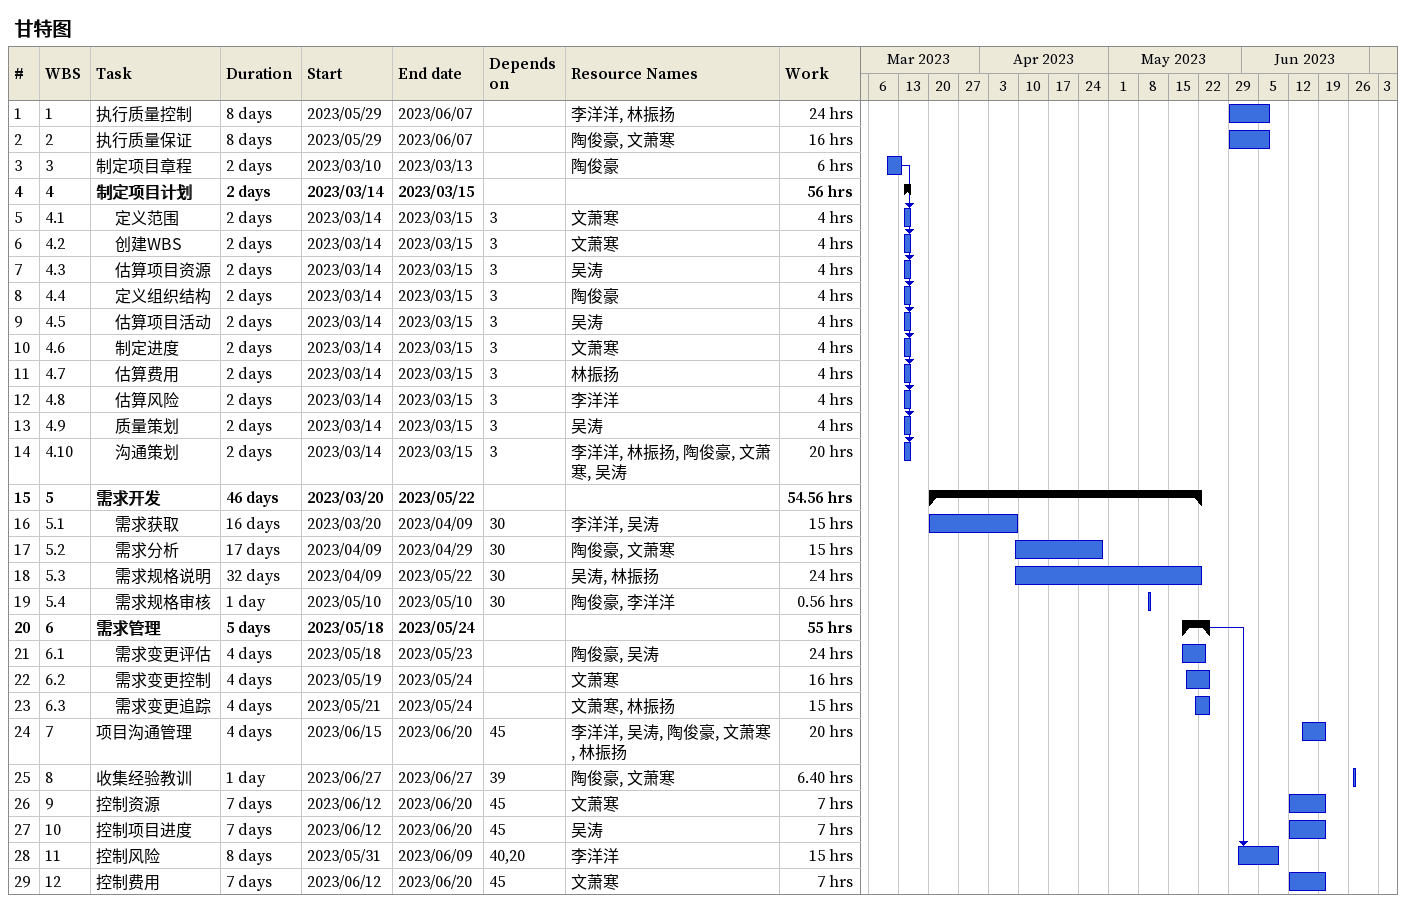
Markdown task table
甘特图

| ID | WBS | Task | Duration | Start | Finish | Predecessors | Resources | Work (h) |
|---|---|---|---|---|---|---|---|---|
| 1 | 1 | 执行质量控制 | 8d | 2023-05-29 | 2023-06-07 |  | 李洋洋, 林振扬 | 24 |
| 2 | 2 | 执行质量保证 | 8d | 2023-05-29 | 2023-06-07 |  | 陶俊豪, 文萧寒 | 16 |
| 3 | 3 | 制定项目章程 | 2d | 2023-03-10 | 2023-03-13 |  | 陶俊豪 | 6 |
| 4 | 4 | **制定项目计划** | 2d | 2023-03-14 | 2023-03-15 |  |  | 56 |
| 5 | 4.1 | 定义范围 | 2d | 2023-03-14 | 2023-03-15 | 3 | 文萧寒 | 4 |
| 6 | 4.2 | 创建WBS | 2d | 2023-03-14 | 2023-03-15 | 3 | 文萧寒 | 4 |
| 7 | 4.3 | 估算项目资源 | 2d | 2023-03-14 | 2023-03-15 | 3 | 吴涛 | 4 |
| 8 | 4.4 | 定义组织结构 | 2d | 2023-03-14 | 2023-03-15 | 3 | 陶俊豪 | 4 |
| 9 | 4.5 | 估算项目活动 | 2d | 2023-03-14 | 2023-03-15 | 3 | 吴涛 | 4 |
| 10 | 4.6 | 制定进度 | 2d | 2023-03-14 | 2023-03-15 | 3 | 文萧寒 | 4 |
| 11 | 4.7 | 估算费用 | 2d | 2023-03-14 | 2023-03-15 | 3 | 林振扬 | 4 |
| 12 | 4.8 | 估算风险 | 2d | 2023-03-14 | 2023-03-15 | 3 | 李洋洋 | 4 |
| 13 | 4.9 | 质量策划 | 2d | 2023-03-14 | 2023-03-15 | 3 | 吴涛 | 4 |
| 14 | 4.10 | 沟通策划 | 2d | 2023-03-14 | 2023-03-15 | 3 | 李洋洋, 林振扬, 陶俊豪, 文萧寒, 吴涛 | 20 |
| 15 | 5 | **需求开发** | 46d | 2023-03-20 | 2023-05-22 |  |  | 54.56 |
| 16 | 5.1 | 需求获取 | 16d | 2023-03-20 | 2023-04-09 | 30 | 李洋洋, 吴涛 | 15 |
| 17 | 5.2 | 需求分析 | 17d | 2023-04-09 | 2023-04-29 | 30 | 陶俊豪, 文萧寒 | 15 |
| 18 | 5.3 | 需求规格说明 | 32d | 2023-04-09 | 2023-05-22 | 30 | 吴涛, 林振扬 | 24 |
| 19 | 5.4 | 需求规格审核 | 1d | 2023-05-10 | 2023-05-10 | 30 | 陶俊豪, 李洋洋 | 0.56 |
| 20 | 6 | **需求管理** | 5d | 2023-05-18 | 2023-05-24 |  |  | 55 |
| 21 | 6.1 | 需求变更评估 | 4d | 2023-05-18 | 2023-05-23 |  | 陶俊豪, 吴涛 | 24 |
| 22 | 6.2 | 需求变更控制 | 4d | 2023-05-19 | 2023-05-24 |  | 文萧寒 | 16 |
| 23 | 6.3 | 需求变更追踪 | 4d | 2023-05-21 | 2023-05-24 |  | 文萧寒, 林振扬 | 15 |
| 24 | 7 | 项目沟通管理 | 4d | 2023-06-15 | 2023-06-20 | 45 | 李洋洋, 吴涛, 陶俊豪, 文萧寒, 林振扬 | 20 |
| 25 | 8 | 收集经验教训 | 1d | 2023-06-27 | 2023-06-27 | 39 | 陶俊豪, 文萧寒 | 6.40 |
| 26 | 9 | 控制资源 | 7d | 2023-06-12 | 2023-06-20 | 45 | 文萧寒 | 7 |
| 27 | 10 | 控制项目进度 | 7d | 2023-06-12 | 2023-06-20 | 45 | 吴涛 | 7 |
| 28 | 11 | 控制风险 | 8d | 2023-05-31 | 2023-06-09 | 40, 20 | 李洋洋 | 15 |
| 29 | 12 | 控制费用 | 7d | 2023-06-12 | 2023-06-20 | 45 | 文萧寒 | 7 |
